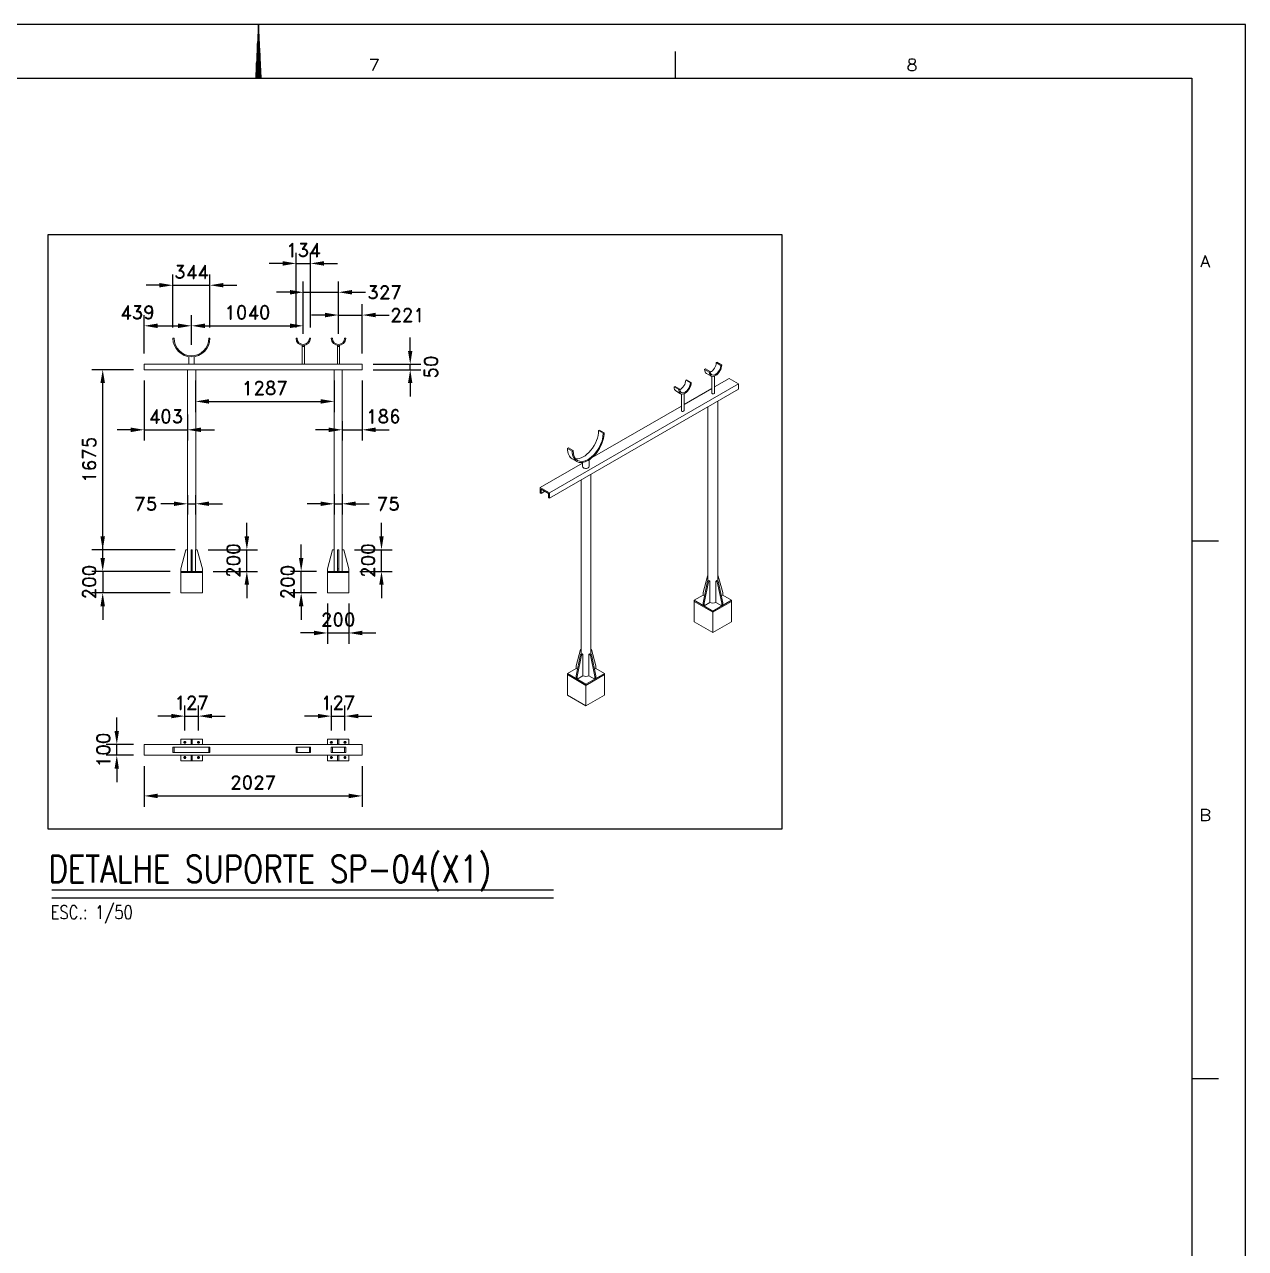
# Model space of a CAD drawing. Header units: millimetres. Extents: x -312439 to 477422, y -331570 to 212570.
# Drawn here: x 368591 to 379942, y 69714 to 81095 of the extents above; entities that cross this region are included whole.
import ezdxf
from ezdxf.enums import TextEntityAlignment as Align

# ---------------------------------------------------------------- set-up
doc = ezdxf.new("R2010")
doc.units = ezdxf.units.MM
for name, color, linetype in [('1', 7, 'Continuous'), ('2', 2, 'Continuous'), ('4', 4, 'Continuous'), ('FORMATO A1', 1, 'Continuous')]:
    doc.layers.add(name, color=color, linetype=linetype)
doc.styles.add('ROMAND', font='ROMAND.SHX')
doc.styles.add('ROMANS', font='romans.shx', dxfattribs={"height": 187.5})
doc.dimstyles.new('1-50 (MILIMETRO)', dxfattribs={"dimscale": 0, "dimtxt": 125, "dimasz": 125, "dimexe": 100, "dimexo": 100, "dimgap": 50, "dimtad": 0, "dimdec": 0, "dimzin": 0, "dimdsep": 46, "dimtxsty": 'ROMAND', "dimcen": -390, "dimclrd": 1, "dimclre": 1, "dimclrt": 3, "dimadec": 0, "dimazin": 0, "dimtfac": 1, "dimtdec": 0, "dimtix": 1, "dimtmove": 2, "dimatfit": 2, "dimfxl": 1, "dimtvp": 1, "dimtolj": 1, "dimtzin": 0, "dimarcsym": 0})

# ---------------------------------------------------------------- blocks, each defined once
blk = doc.blocks.new('A$C2D342850')
at = {"layer": 'FORMATO A1', "color": 1, "linetype": 'Continuous'}
for p, q in [((84100, 0), (0, 0)), ((65750, 0), (65699.5, -1000)), ((65750, -1000), (65750, 0)), ((65800.5, -1000), (65750, 0)), ((84100, -59400), (84100, 0)), ((65741, -1000), (65741, -178.22)), ((65759, -1000), (65759, -178.22)), ((65732, -1000), (65732, -356.44)), ((65768, -1000), (65768, -356.44)), ((65723, -1000), (65723, -534.65)), ((65777, -1000), (65777, -534.65)), ((67827.8, -643.44), (67972.17, -643.44)), ((67972.17, -643.44), (67869.05, -860)), ((73500, -1000), (73500, -500)), ((65705, -1000), (65705, -891.09)), ((65714, -1000), (65714, -712.87)), ((65786, -1000), (65786, -712.87)), ((65795, -1000), (65795, -891.09)), ((83350.89, -4293.44), (83268.39, -4510)), ((83350.89, -4293.44), (83433.39, -4510)), ((83299.33, -4437.81), (83402.46, -4437.81)), ((83100, -9600), (83600, -9600)), ((83283.79, -14593.44), (83283.79, -14810)), ((83100, -19600), (83600, -19600))]:
    blk.add_line(p, q, dxfattribs=at)
at = {"layer": 'FORMATO A1', "color": 2, "linetype": 'Continuous'}
for p, q in [((2500, -1000), (83100, -1000)), ((83100, -1000), (83100, -58400))]:
    blk.add_line(p, q, dxfattribs=at)
at = {"layer": 'FORMATO A1', "color": 1, "linetype": 'Continuous'}
for points in [[(77880.2, -643.44), (77849.26, -653.75), (77838.95, -674.37), (77838.95, -695), (77849.26, -715.62), (77869.89, -725.94), (77911.14, -736.25), (77942.08, -746.56), (77962.7, -767.19), (77973.01, -787.81), (77973.01, -818.75), (77962.7, -839.37), (77952.39, -849.69), (77921.45, -860), (77880.2, -860), (77849.26, -849.69), (77838.95, -839.37), (77828.64, -818.75), (77828.64, -787.81), (77838.95, -767.19), (77859.58, -746.56), (77890.51, -736.25), (77931.76, -725.94), (77952.39, -715.62), (77962.7, -695), (77962.7, -674.37), (77952.39, -653.75), (77921.45, -643.44), (77880.2, -643.44)], [(83283.79, -14593.44), (83376.6, -14593.44), (83407.54, -14603.75), (83417.85, -14614.06), (83428.17, -14634.69), (83428.17, -14655.31), (83417.85, -14675.94), (83407.54, -14686.25), (83376.6, -14696.56)], [(83283.79, -14696.56), (83376.6, -14696.56), (83407.54, -14706.87), (83417.85, -14717.19), (83428.17, -14737.81), (83428.17, -14768.75), (83417.85, -14789.37), (83407.54, -14799.69), (83376.6, -14810), (83283.79, -14810)]]:
    blk.add_lwpolyline(points, dxfattribs=at)
blk = doc.blocks.new('*D216')
at = {"color": 1, "lineweight": -2, "transparency": 16777216}
for p, q in [((370107, 76717), (370107, 76538)), ((370182, 76717), (370182, 76538)), ((369982, 76638), (369857, 76638)), ((370107, 76638), (370182, 76638)), ((370307, 76638), (370432, 76638))]:
    blk.add_line(p, q, dxfattribs=at)
at = {"color": 1, "transparency": 16777216}
for points in [[(369982, 76659), (369982, 76618), (370107, 76638)], [(370307, 76659), (370307, 76618), (370182, 76638)]]:
    blk.add_solid(points, dxfattribs=at)
at = {"layer": 'Defpoints', "color": 0, "transparency": 16777216}
for p in [(370107, 76817), (370182, 76817), (370182, 76638)]:
    blk.add_point(p, dxfattribs=at)
at = {"color": 3, "transparency": 16777216, "insert": (369718, 76638), "char_height": 125, "attachment_point": 5, "style": 'ROMAND'}
blk.add_mtext('\\A1;75', dxfattribs=at)
blk = doc.blocks.new('*D217')
at = {"color": 1, "lineweight": -2, "transparency": 16777216}
for p, q in [((371470, 76728), (371470, 76538)), ((371545, 76728), (371545, 76538)), ((371345, 76638), (371220, 76638)), ((371470, 76638), (371545, 76638)), ((371670, 76638), (371795, 76638))]:
    blk.add_line(p, q, dxfattribs=at)
at = {"color": 1, "transparency": 16777216}
for points in [[(371345, 76659), (371345, 76618), (371470, 76638)], [(371670, 76659), (371670, 76618), (371545, 76638)]]:
    blk.add_solid(points, dxfattribs=at)
at = {"layer": 'Defpoints', "color": 0, "transparency": 16777216}
for p in [(371470, 76828), (371545, 76828), (371545, 76638)]:
    blk.add_point(p, dxfattribs=at)
at = {"color": 3, "transparency": 16777216, "insert": (371973, 76638), "char_height": 125, "attachment_point": 5, "style": 'ROMAND'}
blk.add_mtext('\\A1;75', dxfattribs=at)
blk = doc.blocks.new('*D218')
at = {"color": 1, "lineweight": -2, "transparency": 16777216}
for p, q in [((369971, 78277), (369971, 78770)), ((370315, 78277), (370315, 78770)), ((369846, 78670), (369721, 78670)), ((369971, 78670), (370315, 78670)), ((370440, 78670), (370565, 78670))]:
    blk.add_line(p, q, dxfattribs=at)
at = {"color": 1, "transparency": 16777216}
for points in [[(369846, 78691), (369846, 78650), (369971, 78670)], [(370440, 78691), (370440, 78650), (370315, 78670)]]:
    blk.add_solid(points, dxfattribs=at)
at = {"layer": 'Defpoints', "color": 0, "transparency": 16777216}
for p in [(370315, 78670), (369971, 78177), (370315, 78177)]:
    blk.add_point(p, dxfattribs=at)
at = {"color": 3, "transparency": 16777216, "insert": (370143, 78795), "char_height": 125, "attachment_point": 5, "style": 'ROMAND'}
blk.add_mtext('\\A1;344', dxfattribs=at)
blk = doc.blocks.new('*D219')
at = {"color": 1, "lineweight": -2, "transparency": 16777216}
for p, q in [((370991, 78873), (370866, 78873)), ((371116, 78277), (371116, 78973)), ((371116, 78873), (371250, 78873)), ((371250, 78277), (371250, 78973)), ((371375, 78873), (371500, 78873))]:
    blk.add_line(p, q, dxfattribs=at)
at = {"color": 1, "transparency": 16777216}
for points in [[(370991, 78894), (370991, 78852), (371116, 78873)], [(371375, 78894), (371375, 78852), (371250, 78873)]]:
    blk.add_solid(points, dxfattribs=at)
at = {"layer": 'Defpoints', "color": 0, "transparency": 16777216}
for p in [(371250, 78873), (371116, 78177), (371250, 78177)]:
    blk.add_point(p, dxfattribs=at)
at = {"color": 3, "transparency": 16777216, "insert": (371183, 78998), "char_height": 125, "attachment_point": 5, "style": 'ROMAND'}
blk.add_mtext('\\A1;134', dxfattribs=at)
blk = doc.blocks.new('*D220')
at = {"color": 1, "lineweight": -2, "transparency": 16777216}
for p, q in [((369704, 78035), (369704, 78393)), ((370143, 78115), (370143, 78393)), ((369829, 78293), (370018, 78293))]:
    blk.add_line(p, q, dxfattribs=at)
at = {"color": 1, "transparency": 16777216}
for points in [[(369829, 78314), (369829, 78272), (369704, 78293)], [(370018, 78314), (370018, 78272), (370143, 78293)]]:
    blk.add_solid(points, dxfattribs=at)
at = {"layer": 'Defpoints', "color": 0, "transparency": 16777216}
for p in [(370143, 78293), (370143, 78015), (369704, 77935)]:
    blk.add_point(p, dxfattribs=at)
at = {"color": 3, "transparency": 16777216, "insert": (369641, 78418), "char_height": 125, "attachment_point": 5, "style": 'ROMAND'}
blk.add_mtext('\\A1;439', dxfattribs=at)
blk = doc.blocks.new('*D221')
at = {"color": 1, "lineweight": -2, "transparency": 16777216}
for p, q in [((370143, 78115), (370143, 78393)), ((371183, 78219), (371183, 78393)), ((370268, 78293), (371058, 78293))]:
    blk.add_line(p, q, dxfattribs=at)
at = {"color": 1, "transparency": 16777216}
for points in [[(370268, 78314), (370268, 78272), (370143, 78293)], [(371058, 78314), (371058, 78272), (371183, 78293)]]:
    blk.add_solid(points, dxfattribs=at)
at = {"layer": 'Defpoints', "color": 0, "transparency": 16777216}
for p in [(371183, 78293), (371183, 78119), (370143, 78015)]:
    blk.add_point(p, dxfattribs=at)
at = {"color": 3, "transparency": 16777216, "insert": (370663, 78418), "char_height": 125, "attachment_point": 5, "style": 'ROMAND'}
blk.add_mtext('\\A1;1040', dxfattribs=at)
blk = doc.blocks.new('*D222')
at = {"color": 1, "lineweight": -2, "transparency": 16777216}
for p, q in [((371183, 78219), (371183, 78705)), ((371510, 78219), (371510, 78705)), ((371058, 78605), (370933, 78605)), ((371183, 78605), (371510, 78605)), ((371635, 78605), (371760, 78605))]:
    blk.add_line(p, q, dxfattribs=at)
at = {"color": 1, "transparency": 16777216}
for points in [[(371058, 78626), (371058, 78584), (371183, 78605)], [(371635, 78626), (371635, 78584), (371510, 78605)]]:
    blk.add_solid(points, dxfattribs=at)
at = {"layer": 'Defpoints', "color": 0, "transparency": 16777216}
for p in [(371510, 78605), (371183, 78119), (371510, 78119)]:
    blk.add_point(p, dxfattribs=at)
at = {"color": 3, "transparency": 16777216, "insert": (371939, 78605), "char_height": 125, "attachment_point": 5, "style": 'ROMAND'}
blk.add_mtext('\\A1;327', dxfattribs=at)
blk = doc.blocks.new('*D223')
at = {"color": 1, "lineweight": -2, "transparency": 16777216}
for p, q in [((371510, 78393), (371510, 78493)), ((371731, 78035), (371731, 78493)), ((371385, 78393), (371260, 78393)), ((371510, 78393), (371731, 78393)), ((371856, 78393), (371981, 78393))]:
    blk.add_line(p, q, dxfattribs=at)
at = {"color": 1, "transparency": 16777216}
for points in [[(371385, 78414), (371385, 78372), (371510, 78393)], [(371856, 78414), (371856, 78372), (371731, 78393)]]:
    blk.add_solid(points, dxfattribs=at)
at = {"layer": 'Defpoints', "color": 0, "transparency": 16777216}
for p in [(371731, 78393), (371510, 78293), (371731, 77935)]:
    blk.add_point(p, dxfattribs=at)
at = {"color": 3, "transparency": 16777216, "insert": (372152, 78393), "char_height": 125, "attachment_point": 5, "style": 'ROMAND'}
blk.add_mtext('\\A1;221', dxfattribs=at)
blk = doc.blocks.new('*D224')
at = {"color": 1, "lineweight": -2, "transparency": 16777216}
for p, q in [((372177, 78060), (372177, 78185)), ((371831, 77935), (372277, 77935)), ((371831, 77885), (372277, 77885)), ((372177, 77885), (372177, 77935)), ((372177, 77760), (372177, 77635))]:
    blk.add_line(p, q, dxfattribs=at)
at = {"color": 1, "transparency": 16777216}
for points in [[(372156, 78060), (372197, 78060), (372177, 77935)], [(372156, 77760), (372197, 77760), (372177, 77885)]]:
    blk.add_solid(points, dxfattribs=at)
at = {"layer": 'Defpoints', "color": 0, "transparency": 16777216}
for p in [(371731, 77935), (371731, 77885), (372177, 77935)]:
    blk.add_point(p, dxfattribs=at)
at = {"color": 3, "transparency": 16777216, "insert": (372370, 77910), "char_height": 125, "attachment_point": 5, "rotation": 90, "style": 'ROMAND'}
blk.add_mtext('\\A1;50', dxfattribs=at)
blk = doc.blocks.new('*D225')
at = {"color": 1, "lineweight": -2, "transparency": 16777216}
for p, q in [((369704, 77785), (369704, 77226)), ((370107, 77468), (370107, 77226)), ((369579, 77326), (369454, 77326)), ((369704, 77326), (370107, 77326)), ((370232, 77326), (370357, 77326))]:
    blk.add_line(p, q, dxfattribs=at)
at = {"color": 1, "transparency": 16777216}
for points in [[(369579, 77347), (369579, 77305), (369704, 77326)], [(370232, 77347), (370232, 77305), (370107, 77326)]]:
    blk.add_solid(points, dxfattribs=at)
at = {"layer": 'Defpoints', "color": 0, "transparency": 16777216}
for p in [(369704, 77885), (370107, 77568), (370107, 77326)]:
    blk.add_point(p, dxfattribs=at)
at = {"color": 3, "transparency": 16777216, "insert": (369906, 77451), "char_height": 125, "attachment_point": 5, "style": 'ROMAND'}
blk.add_mtext('\\A1;403', dxfattribs=at)
blk = doc.blocks.new('*D226')
at = {"color": 1, "lineweight": -2, "transparency": 16777216}
for p, q in [((370182, 77785), (370182, 77490)), ((371470, 77785), (371470, 77490)), ((370307, 77590), (371345, 77590))]:
    blk.add_line(p, q, dxfattribs=at)
at = {"color": 1, "transparency": 16777216}
for points in [[(370307, 77611), (370307, 77569), (370182, 77590)], [(371345, 77611), (371345, 77569), (371470, 77590)]]:
    blk.add_solid(points, dxfattribs=at)
at = {"layer": 'Defpoints', "color": 0, "transparency": 16777216}
for p in [(370182, 77885), (371470, 77885), (371470, 77590)]:
    blk.add_point(p, dxfattribs=at)
at = {"color": 3, "transparency": 16777216, "insert": (370826, 77715), "char_height": 125, "attachment_point": 5, "style": 'ROMAND'}
blk.add_mtext('\\A1;1287', dxfattribs=at)
blk = doc.blocks.new('*D32')
at = {"color": 1, "lineweight": -2, "transparency": 16777216}
for p, q in [((371731, 77785), (371731, 77226)), ((371545, 77406), (371545, 77226)), ((371420, 77326), (371295, 77326)), ((371545, 77326), (371731, 77326)), ((371856, 77326), (371981, 77326))]:
    blk.add_line(p, q, dxfattribs=at)
at = {"color": 1, "transparency": 16777216}
for points in [[(371420, 77347), (371420, 77305), (371545, 77326)], [(371856, 77347), (371856, 77305), (371731, 77326)]]:
    blk.add_solid(points, dxfattribs=at)
at = {"layer": 'Defpoints', "color": 0, "transparency": 16777216}
for p in [(371731, 77885), (371545, 77506), (371731, 77326)]:
    blk.add_point(p, dxfattribs=at)
at = {"color": 3, "transparency": 16777216, "insert": (371927, 77451), "char_height": 125, "attachment_point": 5, "style": 'ROMAND'}
blk.add_mtext('\\A1;186', dxfattribs=at)
blk = doc.blocks.new('*D227')
at = {"color": 1, "lineweight": -2, "transparency": 16777216}
for p, q in [((369604, 77885), (369218, 77885)), ((369318, 76335), (369318, 77760)), ((369992, 76210), (369218, 76210))]:
    blk.add_line(p, q, dxfattribs=at)
at = {"color": 1, "transparency": 16777216}
for points in [[(369297, 77760), (369339, 77760), (369318, 77885)], [(369297, 76335), (369339, 76335), (369318, 76210)]]:
    blk.add_solid(points, dxfattribs=at)
at = {"layer": 'Defpoints', "color": 0, "transparency": 16777216}
for p in [(369318, 77885), (369704, 77885), (370092, 76210)]:
    blk.add_point(p, dxfattribs=at)
at = {"color": 3, "transparency": 16777216, "insert": (369193, 77048), "char_height": 125, "attachment_point": 5, "rotation": 90, "style": 'ROMAND'}
blk.add_mtext('\\A1;1675', dxfattribs=at)
blk = doc.blocks.new('*D228')
at = {"color": 1, "lineweight": -2, "transparency": 16777216}
for p, q in [((369318, 76135), (369318, 76260)), ((369945, 76010), (369218, 76010)), ((369318, 76010), (369318, 75810)), ((369945, 75810), (369218, 75810)), ((369318, 75685), (369318, 75560))]:
    blk.add_line(p, q, dxfattribs=at)
at = {"color": 1, "transparency": 16777216}
for points in [[(369297, 76135), (369339, 76135), (369318, 76010)], [(369297, 75685), (369339, 75685), (369318, 75810)]]:
    blk.add_solid(points, dxfattribs=at)
at = {"layer": 'Defpoints', "color": 0, "transparency": 16777216}
for p in [(370045, 76010), (369318, 75810), (370045, 75810)]:
    blk.add_point(p, dxfattribs=at)
at = {"color": 3, "transparency": 16777216, "insert": (369193, 75910), "char_height": 125, "attachment_point": 5, "rotation": 90, "style": 'ROMAND'}
blk.add_mtext('\\A1;200', dxfattribs=at)
blk = doc.blocks.new('*D229')
at = {"color": 1, "lineweight": -2, "transparency": 16777216}
for p, q in [((370658, 76335), (370658, 76460)), ((370297, 76210), (370758, 76210)), ((370658, 76010), (370658, 76210)), ((370345, 76010), (370758, 76010)), ((370658, 75885), (370658, 75760))]:
    blk.add_line(p, q, dxfattribs=at)
at = {"color": 1, "transparency": 16777216}
for points in [[(370637, 76335), (370679, 76335), (370658, 76210)], [(370637, 75885), (370679, 75885), (370658, 76010)]]:
    blk.add_solid(points, dxfattribs=at)
at = {"layer": 'Defpoints', "color": 0, "transparency": 16777216}
for p in [(370197, 76210), (370658, 76210), (370245, 76010)]:
    blk.add_point(p, dxfattribs=at)
at = {"color": 3, "transparency": 16777216, "insert": (370533, 76110), "char_height": 125, "attachment_point": 5, "rotation": 90, "style": 'ROMAND'}
blk.add_mtext('\\A1;200', dxfattribs=at)
blk = doc.blocks.new('*D230')
at = {"color": 1, "lineweight": -2, "transparency": 16777216}
for p, q in [((371163, 76135), (371163, 76260)), ((371307, 76010), (371063, 76010)), ((371163, 75810), (371163, 76010)), ((371307, 75810), (371063, 75810)), ((371163, 75685), (371163, 75560))]:
    blk.add_line(p, q, dxfattribs=at)
at = {"color": 1, "transparency": 16777216}
for points in [[(371142, 76135), (371184, 76135), (371163, 76010)], [(371142, 75685), (371184, 75685), (371163, 75810)]]:
    blk.add_solid(points, dxfattribs=at)
at = {"layer": 'Defpoints', "color": 0, "transparency": 16777216}
for p in [(371163, 76010), (371407, 76010), (371407, 75810)]:
    blk.add_point(p, dxfattribs=at)
at = {"color": 3, "transparency": 16777216, "insert": (371038, 75910), "char_height": 125, "attachment_point": 5, "rotation": 90, "style": 'ROMAND'}
blk.add_mtext('\\A1;200', dxfattribs=at)
blk = doc.blocks.new('*D231')
at = {"color": 1, "lineweight": -2, "transparency": 16777216}
for p, q in [((371407, 75710), (371407, 75337)), ((371607, 75710), (371607, 75337)), ((371282, 75437), (371157, 75437)), ((371407, 75437), (371607, 75437)), ((371732, 75437), (371857, 75437))]:
    blk.add_line(p, q, dxfattribs=at)
at = {"color": 1, "transparency": 16777216}
for points in [[(371282, 75458), (371282, 75416), (371407, 75437)], [(371732, 75458), (371732, 75416), (371607, 75437)]]:
    blk.add_solid(points, dxfattribs=at)
at = {"layer": 'Defpoints', "color": 0, "transparency": 16777216}
for p in [(371407, 75810), (371607, 75810), (371607, 75437)]:
    blk.add_point(p, dxfattribs=at)
at = {"color": 3, "transparency": 16777216, "insert": (371507, 75562), "char_height": 125, "attachment_point": 5, "style": 'ROMAND'}
blk.add_mtext('\\A1;200', dxfattribs=at)
blk = doc.blocks.new('*D232')
at = {"color": 1, "lineweight": -2, "transparency": 16777216}
for p, q in [((371910, 76335), (371910, 76460)), ((371660, 76210), (372010, 76210)), ((371910, 76010), (371910, 76210)), ((371707, 76010), (372010, 76010)), ((371910, 75885), (371910, 75760))]:
    blk.add_line(p, q, dxfattribs=at)
at = {"color": 1, "transparency": 16777216}
for points in [[(371889, 76335), (371930, 76335), (371910, 76210)], [(371889, 75885), (371930, 75885), (371910, 76010)]]:
    blk.add_solid(points, dxfattribs=at)
at = {"layer": 'Defpoints', "color": 0, "transparency": 16777216}
for p in [(371560, 76210), (371910, 76210), (371607, 76010)]:
    blk.add_point(p, dxfattribs=at)
at = {"color": 3, "transparency": 16777216, "insert": (371785, 76110), "char_height": 125, "attachment_point": 5, "rotation": 90, "style": 'ROMAND'}
blk.add_mtext('\\A1;200', dxfattribs=at)
blk = doc.blocks.new('*D233')
at = {"color": 1, "lineweight": -2, "transparency": 16777216}
for p, q in [((369449, 74525), (369449, 74650)), ((369604, 74400), (369349, 74400)), ((369449, 74300), (369449, 74400)), ((369604, 74300), (369349, 74300)), ((369449, 74175), (369449, 74050))]:
    blk.add_line(p, q, dxfattribs=at)
at = {"color": 1, "transparency": 16777216}
for points in [[(369428, 74525), (369469, 74525), (369449, 74400)], [(369428, 74175), (369469, 74175), (369449, 74300)]]:
    blk.add_solid(points, dxfattribs=at)
at = {"layer": 'Defpoints', "color": 0, "transparency": 16777216}
for p in [(369449, 74400), (369704, 74400), (369704, 74300)]:
    blk.add_point(p, dxfattribs=at)
at = {"color": 3, "transparency": 16777216, "insert": (369324, 74350), "char_height": 125, "attachment_point": 5, "rotation": 90, "style": 'ROMAND'}
blk.add_mtext('\\A1;100', dxfattribs=at)
blk = doc.blocks.new('*D234')
at = {"color": 1, "lineweight": -2, "transparency": 16777216}
for p, q in [((369956, 74664), (369831, 74664)), ((370081, 74529), (370081, 74764)), ((370081, 74664), (370208, 74664)), ((370208, 74529), (370208, 74764)), ((370333, 74664), (370458, 74664))]:
    blk.add_line(p, q, dxfattribs=at)
at = {"color": 1, "transparency": 16777216}
for points in [[(369956, 74685), (369956, 74644), (370081, 74664)], [(370333, 74685), (370333, 74644), (370208, 74664)]]:
    blk.add_solid(points, dxfattribs=at)
at = {"layer": 'Defpoints', "color": 0, "transparency": 16777216}
for p in [(370208, 74664), (370081, 74429), (370208, 74429)]:
    blk.add_point(p, dxfattribs=at)
at = {"color": 3, "transparency": 16777216, "insert": (370145, 74789), "char_height": 125, "attachment_point": 5, "style": 'ROMAND'}
blk.add_mtext('\\A1;127', dxfattribs=at)
blk = doc.blocks.new('*D235')
at = {"color": 1, "lineweight": -2, "transparency": 16777216}
for p, q in [((371319, 74664), (371194, 74664)), ((371444, 74529), (371444, 74764)), ((371444, 74664), (371570, 74664)), ((371570, 74529), (371570, 74764)), ((371695, 74664), (371820, 74664))]:
    blk.add_line(p, q, dxfattribs=at)
at = {"color": 1, "transparency": 16777216}
for points in [[(371319, 74685), (371319, 74644), (371444, 74664)], [(371695, 74685), (371695, 74644), (371570, 74664)]]:
    blk.add_solid(points, dxfattribs=at)
at = {"layer": 'Defpoints', "color": 0, "transparency": 16777216}
for p in [(371570, 74664), (371444, 74429), (371570, 74429)]:
    blk.add_point(p, dxfattribs=at)
at = {"color": 3, "transparency": 16777216, "insert": (371507, 74789), "char_height": 125, "attachment_point": 5, "style": 'ROMAND'}
blk.add_mtext('\\A1;127', dxfattribs=at)
blk = doc.blocks.new('*D236')
at = {"color": 1, "lineweight": -2, "transparency": 16777216}
for p, q in [((369704, 74200), (369704, 73822)), ((371731, 74200), (371731, 73822)), ((369829, 73922), (371606, 73922))]:
    blk.add_line(p, q, dxfattribs=at)
at = {"color": 1, "transparency": 16777216}
for points in [[(369829, 73943), (369829, 73901), (369704, 73922)], [(371606, 73943), (371606, 73901), (371731, 73922)]]:
    blk.add_solid(points, dxfattribs=at)
at = {"layer": 'Defpoints', "color": 0, "transparency": 16777216}
for p in [(369704, 74300), (371731, 74300), (371731, 73922)]:
    blk.add_point(p, dxfattribs=at)
at = {"color": 3, "transparency": 16777216, "insert": (370717, 74047), "char_height": 125, "attachment_point": 5, "style": 'ROMAND'}
blk.add_mtext('\\A1;2027', dxfattribs=at)

msp = doc.modelspace()

# ---------------------------------------------------------------- linework, layer by layer
at = {"color": 3, "linetype": 'Continuous', "lineweight": 0, "extrusion": (0, 1, 0)}
for p, q in [((369971.048, 78176.632), (369981.048, 78176.632)), ((370304.848, 78176.632), (370314.848, 78176.632)), ((371125.748, 78176.645), (371115.748, 78176.645)), ((371172.898, 78110.244), (371172.898, 77935.132)), ((371172.898, 78099.495), (371192.898, 78099.495)), ((371192.898, 78110.244), (371192.898, 77935.132)), ((371250.048, 78176.645), (371240.048, 78176.645)), ((371452.79, 78176.645), (371442.79, 78176.645)), ((371499.94, 78110.244), (371499.94, 77935.132)), ((371499.94, 78099.495), (371519.94, 78099.495)), ((371519.94, 78110.244), (371519.94, 77935.132)), ((371577.09, 78176.645), (371567.09, 78176.645)), ((370117.948, 77935.132), (370117.948, 78006.56)), ((370167.948, 77935.132), (370167.948, 78006.56)), ((369704.019, 77935.132), (369704.019, 77885.132)), ((369704.019, 77935.132), (371730.602, 77935.132)), ((369704.019, 77885.132), (371730.602, 77885.132)), ((370107.271, 77885.132), (370107.271, 76209.972)), ((370182.271, 77885.132), (370182.271, 76209.972)), ((371469.502, 77885.132), (371469.502, 76209.972)), ((371544.502, 77885.132), (371544.502, 76209.972)), ((371730.602, 77885.132), (371730.602, 77935.132)), ((370044.771, 76034.972), (370092.271, 76209.972)), ((370092.271, 76209.972), (370107.606, 76209.972)), ((370107.606, 76009.972), (370107.606, 76209.972)), ((370139.771, 76009.972), (370139.771, 76209.972)), ((370139.771, 76209.972), (370149.771, 76209.972)), ((370149.771, 76009.972), (370149.771, 76209.972)), ((370197.271, 76209.972), (370181.936, 76209.972)), ((370181.936, 76209.972), (370181.936, 76009.972)), ((370244.771, 76034.972), (370197.271, 76209.972)), ((371407.002, 76034.972), (371454.502, 76209.972)), ((371454.502, 76209.972), (371469.837, 76209.972)), ((371469.837, 76009.972), (371469.837, 76209.972)), ((371502.002, 76009.972), (371502.002, 76209.972)), ((371502.002, 76209.972), (371512.002, 76209.972)), ((371512.002, 76009.972), (371512.002, 76209.972)), ((371559.502, 76209.972), (371544.168, 76209.972)), ((371544.168, 76209.972), (371544.168, 76009.972)), ((371607.002, 76034.972), (371559.502, 76209.972)), ((370044.771, 76034.972), (370044.771, 75809.972)), ((370139.771, 76034.972), (370149.771, 76034.972)), ((370244.771, 76034.972), (370244.771, 75809.972)), ((371407.002, 76034.972), (371407.002, 75809.972)), ((371502.002, 76034.972), (371512.002, 76034.972)), ((371607.002, 76034.972), (371607.002, 75809.972)), ((370244.771, 76009.972), (370044.771, 76009.972)), ((370044.771, 75999.972), (370244.771, 75999.972)), ((370244.771, 75999.972), (370244.771, 76009.972)), ((371607.002, 76009.972), (371407.002, 76009.972)), ((371407.002, 75999.972), (371607.002, 75999.972)), ((371607.002, 75999.972), (371607.002, 76009.972)), ((370044.771, 75809.972), (370244.771, 75809.972)), ((371407.002, 75809.972), (371607.002, 75809.972))]:
    msp.add_line(p, q, dxfattribs=at)
at = {"color": 3, "linetype": 'Continuous', "lineweight": 0, "extrusion": (1.66533e-16, 0.816497, 0.57735)}
for p, q in [((374913.312, 77888.21), (374921.972, 77893.21)), ((374956.613, 77863.21), (374913.312, 77888.21)), ((374921.972, 77893.21), (374965.274, 77868.21)), ((374973.646, 77825.561), (374930.345, 77850.561)), ((374965.274, 77868.21), (374956.613, 77863.21)), ((375020.959, 77950.36), (375029.619, 77955.36)), ((375064.26, 77925.36), (375020.959, 77950.36)), ((375072.921, 77930.36), (375029.619, 77955.36)), ((375072.921, 77930.36), (375064.26, 77925.36)), ((373472.444, 76739.811), (375227.516, 77753.102)), ((374737.732, 77786.838), (374746.392, 77791.838)), ((374781.033, 77761.838), (374737.732, 77786.838)), ((374789.694, 77766.838), (374746.392, 77791.838)), ((374789.694, 77766.838), (374781.033, 77761.838)), ((374980.869, 77822.652), (374980.869, 77667.772)), ((375005.364, 77825.089), (375005.364, 77667.772)), ((375005.364, 77724.843), (375140.914, 77803.102)), ((375227.516, 77753.102), (375140.914, 77803.102)), ((375227.516, 77703.102), (375227.516, 77753.102)), ((373472.444, 76689.811), (375227.516, 77703.102)), ((374630.085, 77724.688), (374638.745, 77729.688)), ((374673.386, 77699.688), (374630.085, 77724.688)), ((374638.745, 77729.688), (374682.047, 77704.688)), ((374690.419, 77662.04), (374647.118, 77687.04)), ((374682.047, 77704.688), (374673.386, 77699.688)), ((374697.642, 77659.13), (374697.642, 77504.25)), ((374722.137, 77561.321), (374980.869, 77710.7)), ((374722.137, 77661.568), (374722.137, 77504.25)), ((373867.937, 77068.149), (374697.642, 77547.179)), ((374944.644, 77539.786), (374944.644, 75919.626)), ((375036.5, 77592.819), (375036.5, 75919.626)), ((373936.485, 77324.225), (373927.825, 77319.225)), ((373971.126, 77294.225), (373927.825, 77319.225)), ((373979.787, 77299.225), (373936.485, 77324.225)), ((373971.126, 77294.225), (373979.787, 77299.225)), ((373647.406, 77157.325), (373638.746, 77152.325)), ((373682.047, 77127.325), (373638.746, 77152.325)), ((373690.707, 77132.325), (373647.406, 77157.325)), ((373682.047, 77127.325), (373690.707, 77132.325)), ((373725.65, 77030.948), (373682.349, 77055.948)), ((373385.841, 76789.811), (373778.648, 77016.598)), ((373778.648, 76984.275), (373778.648, 77022.142)), ((373839.885, 76984.275), (373839.885, 77046.865)), ((373764.917, 76858.671), (373764.917, 75238.51)), ((373856.773, 76911.704), (373856.773, 75238.51)), ((373385.841, 76789.811), (373472.444, 76739.811)), ((373385.841, 76739.811), (373385.841, 76789.811)), ((373394.502, 76734.811), (373385.841, 76739.811)), ((373463.784, 76734.811), (373394.502, 76774.811)), ((373394.502, 76774.811), (373394.502, 76734.811)), ((373394.502, 76734.811), (373429.143, 76754.811)), ((373463.784, 76694.811), (373463.784, 76734.811)), ((373472.444, 76739.811), (373472.444, 76689.811)), ((373472.444, 76689.811), (373463.784, 76694.811)), ((374899.639, 75813.642), (374940.776, 75964.892)), ((374899.639, 75718.642), (374940.776, 75917.392)), ((374908.3, 75713.642), (374949.436, 75912.392)), ((374944.644, 75967.126), (374940.776, 75964.892)), ((374940.776, 75964.892), (374944.644, 75962.659)), ((374940.776, 75917.392), (374954.056, 75925.06)), ((374940.776, 75917.392), (374949.436, 75912.392)), ((374949.436, 75912.392), (374962.716, 75920.06)), ((374962.716, 75720.06), (374962.716, 75920.06)), ((375031.708, 75912.392), (375018.428, 75920.06)), ((375018.428, 75920.06), (375018.428, 75720.06)), ((375040.368, 75917.392), (375027.088, 75925.06)), ((375031.708, 75912.392), (375040.368, 75917.392)), ((375072.844, 75713.642), (375031.708, 75912.392)), ((375040.368, 75964.892), (375036.5, 75967.126)), ((375040.368, 75964.892), (375036.5, 75962.659)), ((375081.505, 75813.642), (375040.368, 75964.892)), ((375081.505, 75718.642), (375040.368, 75917.392)), ((374899.639, 75788.642), (374899.639, 75813.642)), ((375081.505, 75788.642), (375081.505, 75813.642)), ((374817.367, 75741.142), (374899.639, 75788.642)), ((374817.367, 75741.142), (374817.367, 75541.142)), ((374990.572, 75641.142), (374817.367, 75741.142)), ((374817.367, 75731.142), (374990.572, 75631.142)), ((374912.581, 75781.171), (374899.639, 75788.642)), ((374899.639, 75718.642), (374908.3, 75713.642)), ((374899.639, 75693.642), (374899.639, 75718.642)), ((374899.639, 75693.642), (374908.3, 75688.642)), ((374962.716, 75720.06), (374908.3, 75688.642)), ((374908.3, 75688.642), (374908.3, 75713.642)), ((375163.777, 75741.142), (374990.572, 75641.142)), ((374990.572, 75631.142), (375163.777, 75731.142)), ((375018.428, 75720.06), (375072.844, 75688.642)), ((375068.563, 75781.171), (375081.505, 75788.642)), ((375072.844, 75713.642), (375081.505, 75718.642)), ((375072.844, 75688.642), (375072.844, 75713.642)), ((375081.505, 75788.642), (375163.777, 75741.142)), ((375081.505, 75693.642), (375081.505, 75718.642)), ((375163.777, 75741.142), (375163.777, 75541.142)), ((374990.572, 75641.142), (374990.572, 75441.142)), ((374817.367, 75541.142), (374990.572, 75441.142)), ((374990.572, 75441.142), (375163.777, 75541.142)), ((373719.913, 75132.527), (373761.049, 75283.777)), ((373719.913, 75037.527), (373761.049, 75236.277)), ((373728.573, 75032.527), (373769.709, 75231.277)), ((373764.917, 75286.01), (373761.049, 75283.777)), ((373761.049, 75283.777), (373764.917, 75281.543)), ((373761.049, 75236.277), (373774.329, 75243.944)), ((373761.049, 75236.277), (373769.709, 75231.277)), ((373769.709, 75231.277), (373782.99, 75238.944)), ((373782.99, 75038.944), (373782.99, 75238.944)), ((373851.982, 75231.277), (373838.701, 75238.944)), ((373838.701, 75238.944), (373838.701, 75038.944)), ((373860.642, 75236.277), (373847.361, 75243.944)), ((373851.982, 75231.277), (373860.642, 75236.277)), ((373893.118, 75032.527), (373851.982, 75231.277)), ((373860.642, 75283.777), (373856.773, 75286.01)), ((373860.642, 75283.777), (373856.773, 75281.543)), ((373901.778, 75132.527), (373860.642, 75283.777)), ((373901.778, 75037.527), (373860.642, 75236.277)), ((373719.913, 75107.527), (373719.913, 75132.527)), ((373901.778, 75107.527), (373901.778, 75132.527)), ((373637.64, 75060.027), (373719.913, 75107.527)), ((373637.64, 75060.027), (373637.64, 74860.027)), ((373810.845, 74960.027), (373637.64, 75060.027)), ((373637.64, 75050.027), (373810.845, 74950.027)), ((373732.854, 75100.055), (373719.913, 75107.527)), ((373719.913, 75037.527), (373728.573, 75032.527)), ((373719.913, 75012.527), (373719.913, 75037.527)), ((373782.99, 75038.944), (373728.573, 75007.527)), ((373728.573, 75007.527), (373728.573, 75032.527)), ((373984.05, 75060.027), (373810.845, 74960.027)), ((373810.845, 74950.027), (373984.05, 75050.027)), ((373838.701, 75038.944), (373893.118, 75007.527)), ((373888.836, 75100.055), (373901.778, 75107.527)), ((373893.118, 75032.527), (373901.778, 75037.527)), ((373893.118, 75007.527), (373893.118, 75032.527)), ((373901.778, 75107.527), (373984.05, 75060.027)), ((373901.778, 75012.527), (373901.778, 75037.527)), ((373984.05, 75060.027), (373984.05, 74860.027)), ((373810.845, 74960.027), (373810.845, 74760.027)), ((373637.64, 74860.027), (373810.845, 74760.027)), ((373810.845, 74760.027), (373984.05, 74860.027))]:
    msp.add_line(p, q, dxfattribs=at)
at = {"color": 3, "linetype": 'Continuous', "lineweight": 0}
for p, q in [((370044.771, 74399.532), (370044.771, 74449.532)), ((370044.771, 74449.532), (370244.771, 74449.532)), ((370139.771, 74449.532), (370139.771, 74399.532)), ((370149.771, 74449.532), (370149.771, 74399.532)), ((370244.771, 74449.532), (370244.771, 74399.532)), ((371407.002, 74399.532), (371407.002, 74449.532)), ((371407.002, 74449.532), (371607.002, 74449.532)), ((371502.002, 74449.532), (371502.002, 74399.532)), ((371512.002, 74449.532), (371512.002, 74399.532)), ((371607.002, 74449.532), (371607.002, 74399.532)), ((369704.019, 74399.532), (369704.019, 74299.532)), ((369704.019, 74399.532), (371730.602, 74399.532)), ((370314.848, 74374.532), (369971.048, 74374.532)), ((369971.048, 74324.532), (369971.048, 74374.532)), ((369971.048, 74324.532), (370314.848, 74324.532)), ((369981.048, 74324.532), (369981.048, 74374.532)), ((370149.771, 74402.032), (370139.771, 74402.032)), ((370304.848, 74324.532), (370304.848, 74374.532)), ((370314.848, 74324.532), (370314.848, 74374.532)), ((371115.748, 74374.532), (371250.048, 74374.532)), ((371115.748, 74324.532), (371115.748, 74374.532)), ((371250.048, 74324.532), (371115.748, 74324.532)), ((371125.748, 74374.532), (371125.748, 74324.532)), ((371240.048, 74324.532), (371240.048, 74374.532)), ((371250.048, 74324.532), (371250.048, 74374.532)), ((371442.79, 74374.532), (371577.09, 74374.532)), ((371442.79, 74324.532), (371442.79, 74374.532)), ((371577.09, 74324.532), (371442.79, 74324.532)), ((371452.79, 74374.532), (371452.79, 74324.532)), ((371512.002, 74402.032), (371502.002, 74402.032)), ((371567.09, 74324.532), (371567.09, 74374.532)), ((371577.09, 74324.532), (371577.09, 74374.532)), ((371730.602, 74299.532), (371730.602, 74399.532)), ((369704.019, 74299.532), (371730.602, 74299.532)), ((370044.771, 74249.532), (370044.771, 74299.532)), ((370244.771, 74249.532), (370044.771, 74249.532)), ((370139.771, 74249.532), (370139.771, 74299.532)), ((370139.771, 74297.032), (370149.771, 74297.032)), ((370149.771, 74249.532), (370149.771, 74299.532)), ((370244.771, 74299.532), (370244.771, 74249.532)), ((371407.002, 74249.532), (371407.002, 74299.532)), ((371607.002, 74249.532), (371407.002, 74249.532)), ((371502.002, 74249.532), (371502.002, 74299.532)), ((371502.002, 74297.032), (371512.002, 74297.032)), ((371512.002, 74249.532), (371512.002, 74299.532)), ((371607.002, 74299.532), (371607.002, 74249.532))]:
    msp.add_line(p, q, dxfattribs=at)
msp.add_lwpolyline([(368811.007, 79140.947), (375632.532, 79140.947), (375632.532, 73612.169), (368811.007, 73612.169)], close=True)
for centre, radius in [((370081.376, 74419.945), 8.699), ((370081.376, 74419.945), 5.444), ((370208.167, 74419.945), 8.699), ((370208.167, 74419.945), 5.444), ((371443.607, 74419.945), 8.699), ((371443.607, 74419.945), 5.444), ((371570.398, 74419.945), 8.699), ((371570.398, 74419.945), 5.444), ((370081.376, 74279.12), 8.699), ((370081.376, 74279.12), 5.444), ((370208.167, 74279.12), 8.699), ((370208.167, 74279.12), 5.444), ((371443.607, 74279.12), 8.699), ((371443.607, 74279.12), 5.444), ((371570.398, 74279.12), 8.699), ((371570.398, 74279.12), 5.444)]:
    msp.add_circle(centre, radius, dxfattribs=at)
for centre, radius, start, end in [((370142.948, 78176.632), 171.9, 180, 359.9999824), ((370142.948, 78176.632), 161.9, 180, 0), ((370142.948, 78176.632), 171.9, 270, 0), ((371182.898, 78176.645), 67.15, 180, 0), ((371182.898, 78176.645), 57.15, 180, 0), ((371509.94, 78176.645), 67.15, 180, 0), ((371509.94, 78176.645), 57.15, 180, 0), ((370208.167, 74419.945), 8.699, 30, 90)]:
    msp.add_arc(centre, radius, start, end, dxfattribs=at)
for centre, major_axis, start_param, end_param in [((374971.466, 77921.785), (-41.121, -71.223), 5.497787144, 6.283185307), ((375014.767, 77896.785), (-41.121, -71.223), 5.497787144, 8.639379797), ((375014.767, 77896.785), (-34.997, -60.617), 5.497787144, 8.639379797), ((374971.466, 77921.785), (-34.997, -60.617), 0.667011929, 2.35619449), ((374731.54, 77733.263), (-41.121, -71.223), 5.497787144, 8.639379797), ((374731.54, 77733.263), (-34.997, -60.617), 5.497787144, 8.639379797), ((374688.239, 77758.263), (-34.997, -60.617), 0.667011929, 2.35619449), ((374688.239, 77758.263), (-41.121, -71.223), 5.497787144, 6.283185307), ((374993.116, 77667.772), (12.247, 0), 3.141592654, 5.497787144), ((374993.116, 77667.772), (12.247, 0), 5.497787144, 6.283185307), ((374709.889, 77504.25), (12.247, 0), 3.141592654, 5.497787144), ((374709.889, 77504.25), (12.247, 0), 5.497787144, 6.283185307), ((373830.917, 77213.275), (-99.143, -171.721), 5.497787144, 8.639379797), ((373787.616, 77238.275), (-99.143, -171.721), 0.22015167, 2.35619449), ((373830.917, 77213.275), (-105.267, -182.327), 0.785398163, 2.35619449), ((373787.616, 77238.275), (105.267, 182.327), 2.35619449, 3.141592654), ((373830.917, 77213.275), (-105.267, -182.327), 5.497787144, 7.068583471), ((373809.266, 76984.275), (30.619, 0), 3.141592654, 5.497787144), ((373809.266, 76984.275), (30.619, 0), 5.497787144, 6.283185307), ((374990.572, 75941.142), (45.928, 0), 3.793259228, 4.060722406), ((374990.572, 75941.142), (-45.928, 0), 2.222462901, 2.48992608), ((374990.572, 75741.142), (45.928, 0), 4.060722406, 5.364055554), ((373810.845, 75260.027), (45.928, 0), 3.793259228, 4.060722406), ((373810.845, 75260.027), (-45.928, 0), 2.222462901, 2.48992608), ((373810.845, 75060.027), (45.928, 0), 4.060722406, 5.364055554)]:
    msp.add_ellipse(centre, major_axis=major_axis, ratio=0.577350269, start_param=start_param, end_param=end_param, dxfattribs=at)
for points in [[(370071.331, 74419.945), (370072.676, 74422.276), (370073.842, 74424.295)], [(370073.842, 74415.595), (370072.676, 74417.614), (370071.331, 74419.945)], [(370073.842, 74424.295), (370075.007, 74426.313), (370076.353, 74428.644)], [(370076.353, 74411.246), (370075.007, 74413.577), (370073.842, 74415.595)], [(370076.353, 74428.644), (370079.045, 74428.644), (370081.376, 74428.644)], [(370081.376, 74411.246), (370079.045, 74411.246), (370076.353, 74411.246)], [(370081.376, 74428.644), (370083.706, 74428.644), (370086.398, 74428.644)], [(370086.398, 74411.246), (370083.706, 74411.246), (370081.376, 74411.246)], [(370086.398, 74428.644), (370087.744, 74426.313), (370088.909, 74424.295)], [(370088.909, 74415.595), (370087.744, 74413.577), (370086.398, 74411.246)], [(370088.909, 74424.295), (370090.075, 74422.276), (370091.421, 74419.945)], [(370091.421, 74419.945), (370090.075, 74417.614), (370088.909, 74415.595)], [(370200.633, 74424.295), (370199.468, 74422.276), (370198.122, 74419.945)], [(370198.122, 74419.945), (370199.468, 74417.614), (370200.633, 74415.595)], [(370203.145, 74428.644), (370201.799, 74426.313), (370200.633, 74424.295)], [(370200.633, 74415.595), (370201.799, 74413.577), (370203.145, 74411.246)], [(370208.167, 74428.644), (370205.836, 74428.644), (370203.145, 74428.644)], [(370203.145, 74411.246), (370205.836, 74411.246), (370208.167, 74411.246)], [(370213.19, 74428.644), (370210.498, 74428.644), (370208.167, 74428.644)], [(370208.167, 74411.246), (370210.498, 74411.246), (370213.19, 74411.246)], [(370215.701, 74424.295), (370214.535, 74426.313), (370213.19, 74428.644)], [(370213.19, 74411.246), (370214.535, 74413.577), (370215.701, 74415.595)], [(370218.212, 74419.945), (370216.866, 74422.276), (370215.701, 74424.295)], [(370215.701, 74415.595), (370216.866, 74417.614), (370218.212, 74419.945)], [(371433.562, 74419.945), (371434.907, 74422.276), (371436.073, 74424.295)], [(371436.073, 74415.595), (371434.907, 74417.614), (371433.562, 74419.945)], [(371436.073, 74424.295), (371437.238, 74426.313), (371438.584, 74428.644)], [(371438.584, 74411.246), (371437.238, 74413.577), (371436.073, 74415.595)], [(371438.584, 74428.644), (371441.276, 74428.644), (371443.607, 74428.644)], [(371443.607, 74411.246), (371441.276, 74411.246), (371438.584, 74411.246)], [(371443.607, 74428.644), (371445.938, 74428.644), (371448.629, 74428.644)], [(371448.629, 74411.246), (371445.938, 74411.246), (371443.607, 74411.246)], [(371448.629, 74428.644), (371449.975, 74426.313), (371451.14, 74424.295)], [(371451.14, 74415.595), (371449.975, 74413.577), (371448.629, 74411.246)], [(371451.14, 74424.295), (371452.306, 74422.276), (371453.652, 74419.945)], [(371453.652, 74419.945), (371452.306, 74417.614), (371451.14, 74415.595)], [(371562.864, 74424.295), (371561.699, 74422.276), (371560.353, 74419.945)], [(371560.353, 74419.945), (371561.699, 74417.614), (371562.864, 74415.595)], [(371565.376, 74428.644), (371564.03, 74426.313), (371562.864, 74424.295)], [(371562.864, 74415.595), (371564.03, 74413.577), (371565.376, 74411.246)], [(371570.398, 74428.644), (371568.067, 74428.644), (371565.376, 74428.644)], [(371565.376, 74411.246), (371568.067, 74411.246), (371570.398, 74411.246)], [(371575.421, 74428.644), (371572.729, 74428.644), (371570.398, 74428.644)], [(371570.398, 74411.246), (371572.729, 74411.246), (371575.421, 74411.246)], [(371577.932, 74424.295), (371576.766, 74426.313), (371575.421, 74428.644)], [(371575.421, 74411.246), (371576.766, 74413.577), (371577.932, 74415.595)], [(371580.443, 74419.945), (371579.097, 74422.276), (371577.932, 74424.295)], [(371577.932, 74415.595), (371579.097, 74417.614), (371580.443, 74419.945)], [(370073.842, 74283.469), (370072.676, 74281.451), (370071.331, 74279.12)], [(370071.331, 74279.12), (370072.676, 74276.789), (370073.842, 74274.77)], [(370076.353, 74287.819), (370075.007, 74285.488), (370073.842, 74283.469)], [(370073.842, 74274.77), (370075.007, 74272.751), (370076.353, 74270.42)], [(370081.376, 74287.819), (370079.045, 74287.819), (370076.353, 74287.819)], [(370076.353, 74270.42), (370079.045, 74270.42), (370081.376, 74270.42)], [(370086.398, 74287.819), (370083.706, 74287.819), (370081.376, 74287.819)], [(370081.376, 74270.42), (370083.706, 74270.42), (370086.398, 74270.42)], [(370088.909, 74283.469), (370087.744, 74285.488), (370086.398, 74287.819)], [(370086.398, 74270.42), (370087.744, 74272.751), (370088.909, 74274.77)], [(370091.421, 74279.12), (370090.075, 74281.451), (370088.909, 74283.469)], [(370088.909, 74274.77), (370090.075, 74276.789), (370091.421, 74279.12)], [(370198.122, 74279.12), (370199.468, 74281.451), (370200.633, 74283.469)], [(370200.633, 74274.77), (370199.468, 74276.789), (370198.122, 74279.12)], [(370200.633, 74283.469), (370201.799, 74285.488), (370203.145, 74287.819)], [(370203.145, 74270.42), (370201.799, 74272.751), (370200.633, 74274.77)], [(370203.145, 74287.819), (370205.836, 74287.819), (370208.167, 74287.819)], [(370208.167, 74270.42), (370205.836, 74270.42), (370203.145, 74270.42)], [(370208.167, 74287.819), (370210.498, 74287.819), (370213.19, 74287.819)], [(370213.19, 74270.42), (370210.498, 74270.42), (370208.167, 74270.42)], [(370213.19, 74287.819), (370214.535, 74285.488), (370215.701, 74283.469)], [(370215.701, 74274.77), (370214.535, 74272.751), (370213.19, 74270.42)], [(370215.701, 74283.469), (370216.866, 74281.451), (370218.212, 74279.12)], [(370218.212, 74279.12), (370216.866, 74276.789), (370215.701, 74274.77)], [(371436.073, 74283.469), (371434.907, 74281.451), (371433.562, 74279.12)], [(371433.562, 74279.12), (371434.907, 74276.789), (371436.073, 74274.77)], [(371438.584, 74287.819), (371437.238, 74285.488), (371436.073, 74283.469)], [(371436.073, 74274.77), (371437.238, 74272.751), (371438.584, 74270.42)], [(371443.607, 74287.819), (371441.276, 74287.819), (371438.584, 74287.819)], [(371438.584, 74270.42), (371441.276, 74270.42), (371443.607, 74270.42)], [(371448.629, 74287.819), (371445.938, 74287.819), (371443.607, 74287.819)], [(371443.607, 74270.42), (371445.938, 74270.42), (371448.629, 74270.42)], [(371451.14, 74283.469), (371449.975, 74285.488), (371448.629, 74287.819)], [(371448.629, 74270.42), (371449.975, 74272.751), (371451.14, 74274.77)], [(371453.652, 74279.12), (371452.306, 74281.451), (371451.14, 74283.469)], [(371451.14, 74274.77), (371452.306, 74276.789), (371453.652, 74279.12)], [(371560.353, 74279.12), (371561.699, 74281.451), (371562.864, 74283.469)], [(371562.864, 74274.77), (371561.699, 74276.789), (371560.353, 74279.12)], [(371562.864, 74283.469), (371564.03, 74285.488), (371565.376, 74287.819)], [(371565.376, 74270.42), (371564.03, 74272.751), (371562.864, 74274.77)], [(371565.376, 74287.819), (371568.067, 74287.819), (371570.398, 74287.819)], [(371570.398, 74270.42), (371568.067, 74270.42), (371565.376, 74270.42)], [(371570.398, 74287.819), (371572.729, 74287.819), (371575.421, 74287.819)], [(371575.421, 74270.42), (371572.729, 74270.42), (371570.398, 74270.42)], [(371575.421, 74287.819), (371576.766, 74285.488), (371577.932, 74283.469)], [(371577.932, 74274.77), (371576.766, 74272.751), (371575.421, 74270.42)], [(371577.932, 74283.469), (371579.097, 74281.451), (371580.443, 74279.12)], [(371580.443, 74279.12), (371579.097, 74276.789), (371577.932, 74274.77)]]:
    msp.add_rational_spline(points, [1, 1.0379548493, 1], degree=2, dxfattribs=at)
at = {"layer": '1', "color": 1}
msp.add_line((368844.801, 72974.644), (373508.228, 72974.644), dxfattribs=at)
at = {"layer": '2', "color": 2}
msp.add_line((368844.801, 73049.644), (373508.228, 73049.644), dxfattribs=at)
at = {"layer": 'FORMATO A1', "color": 1, "linetype": 'Continuous'}
for p, q in [((370767.032, 81094.65, 0), (370741.782, 80594.65, 0)), ((370767.032, 80594.65, 0), (370767.032, 81094.65, 0)), ((370792.282, 80594.65, 0), (370767.032, 81094.65, 0)), ((379942.032, 51394.65, 0), (379942.032, 81094.65, 0)), ((370762.532, 80594.65, 0), (370762.532, 81005.54, 0)), ((370771.532, 80594.65, 0), (370771.532, 81005.54, 0)), ((370753.532, 80594.65, 0), (370753.532, 80827.325, 0)), ((370758.032, 80594.65, 0), (370758.032, 80916.43, 0)), ((370776.032, 80594.65, 0), (370776.032, 80916.43, 0)), ((370780.532, 80594.65, 0), (370780.532, 80827.325, 0)), ((374642.032, 80594.65, 0), (374642.032, 80844.65, 0)), ((370749.032, 80594.65, 0), (370749.032, 80738.215, 0)), ((370785.032, 80594.65, 0), (370785.032, 80738.215, 0)), ((370744.532, 80594.65, 0), (370744.532, 80649.105, 0)), ((370789.532, 80594.65, 0), (370789.532, 80649.105, 0))]:
    msp.add_line(p, q, dxfattribs=at)
at = {"layer": 'FORMATO A1', "color": 2, "linetype": 'Continuous'}
for p, q in [((339142.032, 80594.65, 0), (379442.032, 80594.65, 0)), ((379442.032, 80594.65, 0), (379442.032, 51894.65, 0))]:
    msp.add_line(p, q, dxfattribs=at)

# ---------------------------------------------------------------- block references
at = {"layer": 'FORMATO A1', "xscale": 0.5, "yscale": 0.5, "zscale": 0.5}
msp.add_blockref('A$C2D342850', (337892.032, 81094.65, 0), dxfattribs=at)

# ---------------------------------------------------------------- texts
at = {"layer": '2', "color": 2, "style": 'ROMANS', "width": 0.8}
msp.add_text('DETALHE SUPORTE SP-04(X1)', height=250, dxfattribs=at).set_placement((368814.287, 73243.346), align=Align.MIDDLE_LEFT)
at = {"layer": '4', "color": 4, "style": 'ROMANS', "width": 0.8}
msp.add_text('ESC.: 1/50', height=125, dxfattribs=at).set_placement((368834.801, 72840.287), align=Align.MIDDLE_LEFT)

# ---------------------------------------------------------------- dimensions: what is measured, and where the dimension line sits
for base, p1, p2, picture, middle in [((371250.048, 78873.233), (371115.748, 78176.645), (371250.048, 78176.645), '*D219', (371182.898, 78998.233)), ((370314.848, 78670.337), (369971.048, 78176.632), (370314.848, 78176.632), '*D218', (370142.948, 78795.337)), ((371182.898, 78293.323), (370142.948, 78014.732), (371182.898, 78119.495), '*D221', (370662.923, 78418.323)), ((370107.271, 77326.138), (369704.019, 77885.132), (370107.271, 77567.586), '*D225', (369905.645, 77451.138)), ((371469.502, 77589.817), (370182.271, 77885.132), (371469.502, 77885.132), '*D226', (370825.887, 77714.817)), ((371607.002, 75436.816), (371407.002, 75809.972), (371607.002, 75809.972), '*D231', (371507.002, 75561.816)), ((370208.167, 74664.39), (370081.376, 74428.644), (370208.167, 74428.644), '*D234', (370144.771, 74789.39)), ((371570.398, 74664.39), (371443.607, 74428.644), (371570.398, 74428.644), '*D235', (371507.002, 74789.39)), ((371730.602, 73922.119), (369704.019, 74299.532), (371730.602, 74299.532), '*D236', (370717.311, 74047.119))]:
    dim = msp.add_linear_dim(base=base, p1=p1, p2=p2, dimstyle='1-50 (MILIMETRO)', override={"dimscale": 1})
    dim.commit()
    dim.dimension.update_dxf_attribs({"geometry": picture, "text_midpoint": middle})
for base, p1, p2, picture, middle in [((371509.94, 78604.709), (371182.898, 78119.495), (371509.94, 78119.495), '*D222', (371938.6, 78604.709)), ((370142.948, 78293.323), (369704.019, 77935.132), (370142.948, 78014.732), '*D220', (369640.566, 78418.323)), ((371730.602, 78393.323), (371509.94, 78293.323), (371730.602, 77935.132), '*D223', (372152.429, 78393.12)), ((371730.602, 77326.138), (371544.502, 77505.635), (371730.602, 77885.132), '*D32', (371926.757, 77451.138)), ((371544.502, 76638.382), (371469.502, 76827.519), (371544.502, 76827.519), '*D217', (371972.663, 76638.382)), ((370182.271, 76638.382), (370107.271, 76816.885), (370182.271, 76816.885), '*D216', (369717.677, 76638.382))]:
    dim = msp.add_linear_dim(base=base, p1=p1, p2=p2, dimstyle='1-50 (MILIMETRO)', override={"dimscale": 1})
    dim.commit()
    dim.dimension.update_dxf_attribs({"geometry": picture, "text_midpoint": middle, "dimtype": 160})
dim = msp.add_linear_dim(base=(372176.616, 77935.132), p1=(371730.602, 77885.132), p2=(371730.602, 77935.132), angle=90, dimstyle='1-50 (MILIMETRO)', override={"dimscale": 1})
dim.commit()
dim.dimension.update_dxf_attribs({"geometry": '*D224', "text_midpoint": (372369.61, 77910.132), "dimtype": 160})
for base, p1, p2, picture, middle in [((369317.706, 77885.132), (370092.271, 76209.972), (369704.019, 77885.132), '*D227', (369192.706, 77047.552)), ((370657.941, 76209.972), (370244.771, 76009.972), (370197.271, 76209.972), '*D229', (370532.941, 76109.972)), ((371909.589, 76209.972), (371607.002, 76009.972), (371559.502, 76209.972), '*D232', (371784.589, 76109.972)), ((369317.706, 75809.972), (370044.771, 76009.972), (370044.771, 75809.972), '*D228', (369192.706, 75909.972)), ((371163.331, 76009.972), (371407.002, 75809.972), (371407.002, 76009.972), '*D230', (371038.331, 75909.972)), ((369448.56, 74399.532), (369704.019, 74299.532), (369704.019, 74399.532), '*D233', (369323.56, 74349.532))]:
    dim = msp.add_linear_dim(base=base, p1=p1, p2=p2, angle=90, dimstyle='1-50 (MILIMETRO)', override={"dimscale": 1})
    dim.commit()
    dim.dimension.update_dxf_attribs({"geometry": picture, "text_midpoint": middle})

doc.saveas('drawing.dxf')
